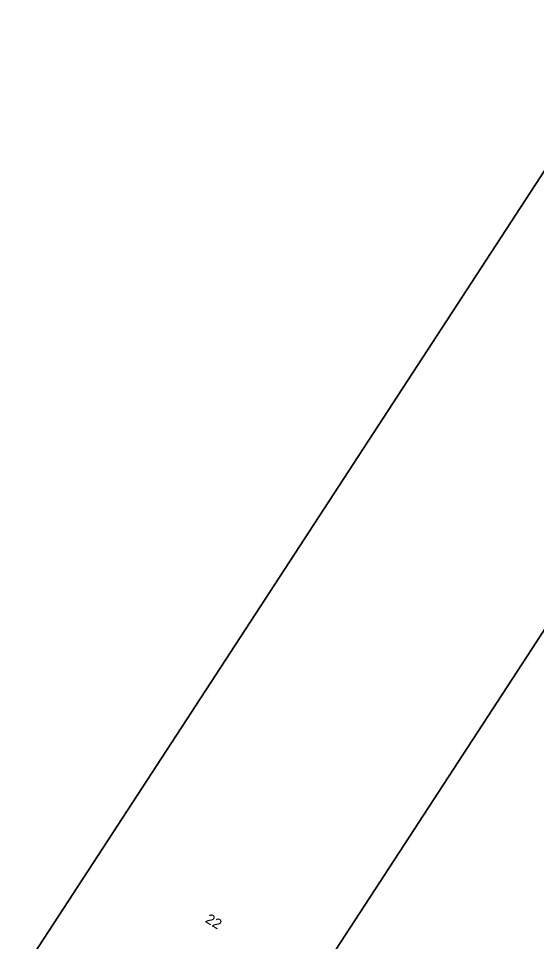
# Model space of a CAD drawing. Header units: metres. Extents: x 0 to 294317, y 0 to 6233398.
# Drawn here: x 293028.5 to 293120.6, y 6231664.8 to 6231828.6 of the extents above; entities that cross this region are included whole.
import ezdxf
from ezdxf import colors
from ezdxf.entities.mleader import LeaderData, LeaderLine
from ezdxf.math import Vec2, Vec3

# ---------------------------------------------------------------- set-up
doc = ezdxf.new("R2010")
doc.units = ezdxf.units.M
doc.layers.add('_User Miscellaneous1', color=7, linetype='Continuous')
doc.layers.add('Cadastre Land Parcels_SP_EXT', color=9, linetype='Continuous', lineweight=5)
doc.styles.get("Standard").update_dxf_attribs({"font": 'arial.ttf'})

msp = doc.modelspace()

# ---------------------------------------------------------------- linework, layer by layer
at = {"layer": 'Cadastre Land Parcels_SP_EXT', "linetype": 'Continuous'}
for points in [[(293027.72, 6231590.47), (293029.79, 6231592.02), (293031.85, 6231593.62), (293033.86, 6231595.27), (293035.84, 6231596.96), (293037.78, 6231598.68), (293039.69, 6231600.45), (293041.56, 6231602.26), (293043.39, 6231604.11), (293045.17, 6231606), (293046.92, 6231607.93), (293048.64, 6231609.89), (293050.3, 6231611.88), (293051.93, 6231613.91), (293053.5, 6231615.98), (293055.03, 6231618.08), (293056.52, 6231620.21), (293057.97, 6231622.37), (293069.91, 6231640.68), (293123.07, 6231722.19), (293184.8, 6231816.83), (293184.8, 6231816.83), (293147.24, 6231840.71), (293020.7, 6231646.68)], [(293020.71, 6231646.68), (293147.24, 6231840.71)]]:
    msp.add_lwpolyline(points, dxfattribs=at)
msp.add_lwpolyline([(293197.71, 6231673.52), (293123.07, 6231722.19), (293069.91, 6231640.68), (293144.55, 6231592.02), (293197.71, 6231673.52)], close=True, dxfattribs=at)

# ---------------------------------------------------------------- texts
at = {"layer": 'Cadastre Land Parcels_SP_EXT'}
msp.add_text('22', height=1.8, rotation=328.7, dxfattribs=at).set_placement((293061.49, 6231668.49))

# ---------------------------------------------------------------- next in the draw order: leaders
at = {"layer": '_User Miscellaneous1'}
ml = msp.add_multileader_mtext('Standard', dxfattribs=at)
ml.set_content('LOT 435 \\PDP 1129749', color=256)
ml.set_leader_properties()
ml.build(insert=Vec2(0, 0))
ml.multileader.update_dxf_attribs({"has_text_frame": 1})
ctx = ml.context
ctx.base_point, ctx.char_height, ctx.plane_origin = Vec3(293228.99, 6231985.12), 3.5, Vec3(293181.97, 6231992.79)
ctx.text_align_type = 1
notes = []
notes.append((ctx, [(0, (0, 0, 0), (0, 0), (1, 0), 1, [])]))
ctx.mtext.insert, ctx.mtext.width, ctx.mtext.defined_height, ctx.mtext.alignment, ctx.mtext.flow_direction = Vec3(293246.19, 6231987.15), 36.8365, 7.89, 2, 5
ctx.mtext.has_bg_fill, ctx.mtext.bg_color, ctx.mtext.bg_scale_factor, ctx.mtext.bg_transparency, ctx.mtext.use_window_bg_color = 1, -1023410177, 1.5, 0, 0
for ctx, leaders in notes:
    for number, flags, end, landing, length, lines in leaders:
        leader = LeaderData()
        leader.index, (leader.has_last_leader_line, leader.has_dogleg_vector, leader.attachment_direction) = number, flags
        leader.last_leader_point, leader.dogleg_vector, leader.dogleg_length = Vec3(end), Vec3(landing), length
        for number, points, colour, breaks in lines:
            line = LeaderLine()
            line.index, line.vertices, line.color, line.breaks = number, Vec3.list(points), colors.encode_raw_color(colour), breaks
            leader.lines.append(line)
        ctx.leaders.append(leader)

doc.saveas('drawing.dxf')
